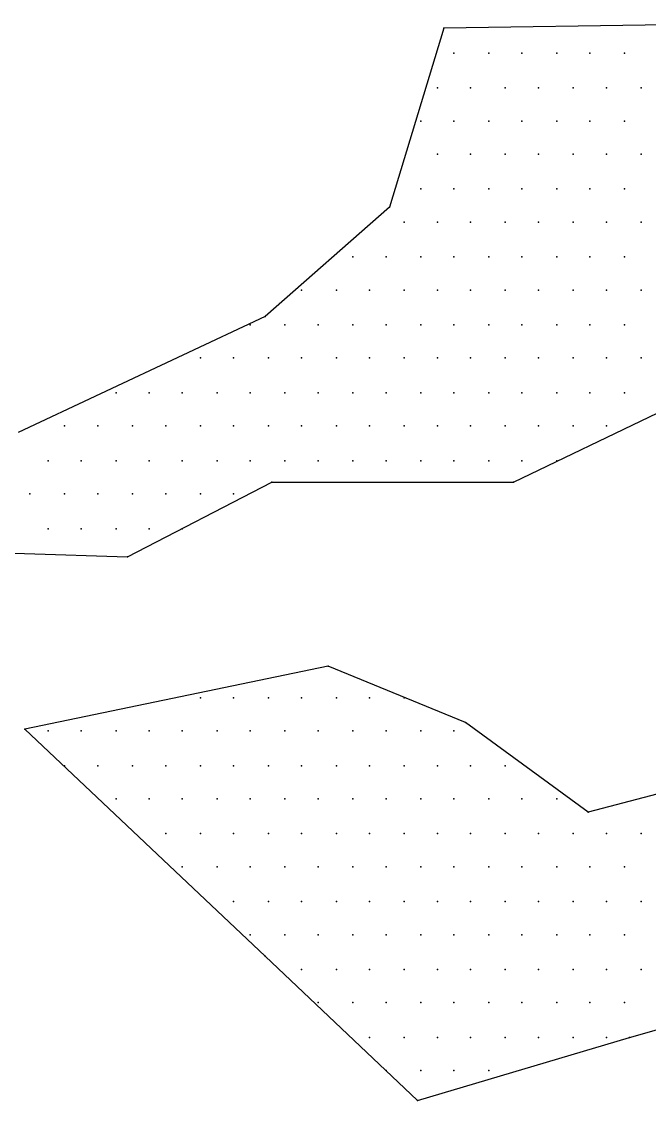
# Model space of a CAD drawing. Extents: x 180421 to 181317, y 668879 to 669680.
# Drawn here: x 180626.748 to 180628.748, y 669618.646 to 669622.082 of the extents above; entities that cross this region are included whole.
import ezdxf

# ---------------------------------------------------------------- set-up
doc = ezdxf.new("R2010")
doc.units = 0
doc.header["$LTSCALE"] = 2.5
doc.header["$MEASUREMENT"] = 0
doc.layers.add('KOTERET', color=1, linetype='CONTINUOUS')

msp = doc.modelspace()

# ---------------------------------------------------------------- linework, layer by layer
at = {"layer": 'KOTERET', "color": 2, "linetype": 'Continuous'}
for points in [[(180629.5185, 669622.0821), (180628.0934, 669622.061)], [(180628.0934, 669622.061), (180627.9193, 669621.491)], [(180628.1251, 669621.9818), (180628.1251, 669621.9818)], [(180628.236, 669621.9818), (180628.236, 669621.9818)], [(180628.3415, 669621.9818), (180628.3415, 669621.9818)], [(180628.4524, 669621.9818), (180628.4524, 669621.9818)], [(180628.5579, 669621.9818), (180628.5579, 669621.9818)], [(180628.6688, 669621.9818), (180628.6688, 669621.9818)], [(180628.0723, 669621.871), (180628.0723, 669621.871)], [(180628.1779, 669621.871), (180628.1779, 669621.871)], [(180628.2887, 669621.871), (180628.2887, 669621.871)], [(180628.3943, 669621.871), (180628.3943, 669621.871)], [(180628.5051, 669621.871), (180628.5051, 669621.871)], [(180628.6107, 669621.871), (180628.6107, 669621.871)], [(180628.7215, 669621.871), (180628.7215, 669621.871)], [(180628.0195, 669621.7654), (180628.0195, 669621.7654)], [(180628.1251, 669621.7654), (180628.1251, 669621.7654)], [(180628.236, 669621.7654), (180628.236, 669621.7654)], [(180628.3415, 669621.7654), (180628.3415, 669621.7654)], [(180628.4524, 669621.7654), (180628.4524, 669621.7654)], [(180628.5579, 669621.7654), (180628.5579, 669621.7654)], [(180628.6688, 669621.7654), (180628.6688, 669621.7654)], [(180628.0723, 669621.6599), (180628.0723, 669621.6599)], [(180628.1779, 669621.6599), (180628.1779, 669621.6599)], [(180628.2887, 669621.6599), (180628.2887, 669621.6599)], [(180628.3943, 669621.6599), (180628.3943, 669621.6599)], [(180628.5051, 669621.6599), (180628.5051, 669621.6599)], [(180628.6107, 669621.6599), (180628.6107, 669621.6599)], [(180628.7215, 669621.6599), (180628.7215, 669621.6599)], [(180628.0195, 669621.549), (180628.0195, 669621.549)], [(180628.1251, 669621.549), (180628.1251, 669621.549)], [(180628.236, 669621.549), (180628.236, 669621.549)], [(180628.3415, 669621.549), (180628.3415, 669621.549)], [(180628.4524, 669621.549), (180628.4524, 669621.549)], [(180628.5579, 669621.549), (180628.5579, 669621.549)], [(180628.6688, 669621.549), (180628.6688, 669621.549)], [(180627.9193, 669621.491), (180627.5234, 669621.1426)], [(180627.9668, 669621.4435), (180627.9668, 669621.4435)], [(180628.0723, 669621.4435), (180628.0723, 669621.4435)], [(180628.1779, 669621.4435), (180628.1779, 669621.4435)], [(180628.2887, 669621.4435), (180628.2887, 669621.4435)], [(180628.3943, 669621.4435), (180628.3943, 669621.4435)], [(180628.5051, 669621.4435), (180628.5051, 669621.4435)], [(180628.6107, 669621.4435), (180628.6107, 669621.4435)], [(180628.7215, 669621.4435), (180628.7215, 669621.4435)], [(180627.8031, 669621.3326), (180627.8031, 669621.3326)], [(180627.9087, 669621.3326), (180627.9087, 669621.3326)], [(180628.0195, 669621.3326), (180628.0195, 669621.3326)], [(180628.1251, 669621.3326), (180628.1251, 669621.3326)], [(180628.236, 669621.3326), (180628.236, 669621.3326)], [(180628.3415, 669621.3326), (180628.3415, 669621.3326)], [(180628.4524, 669621.3326), (180628.4524, 669621.3326)], [(180628.5579, 669621.3326), (180628.5579, 669621.3326)], [(180628.6688, 669621.3326), (180628.6688, 669621.3326)], [(180627.6395, 669621.2271), (180627.6395, 669621.2271)], [(180627.7504, 669621.2271), (180627.7504, 669621.2271)], [(180627.8559, 669621.2271), (180627.8559, 669621.2271)], [(180627.9668, 669621.2271), (180627.9668, 669621.2271)], [(180628.0723, 669621.2271), (180628.0723, 669621.2271)], [(180628.1779, 669621.2271), (180628.1779, 669621.2271)], [(180628.2887, 669621.2271), (180628.2887, 669621.2271)], [(180628.3943, 669621.2271), (180628.3943, 669621.2271)], [(180628.5051, 669621.2271), (180628.5051, 669621.2271)], [(180628.6107, 669621.2271), (180628.6107, 669621.2271)], [(180628.7215, 669621.2271), (180628.7215, 669621.2271)], [(180627.5234, 669621.1426), (180626.737, 669620.7731)], [(180627.4759, 669621.1162), (180627.4759, 669621.1162)], [(180627.5867, 669621.1162), (180627.5867, 669621.1162)], [(180627.6923, 669621.1162), (180627.6923, 669621.1162)], [(180627.8031, 669621.1162), (180627.8031, 669621.1162)], [(180627.9087, 669621.1162), (180627.9087, 669621.1162)], [(180628.0195, 669621.1162), (180628.0195, 669621.1162)], [(180628.1251, 669621.1162), (180628.1251, 669621.1162)], [(180628.236, 669621.1162), (180628.236, 669621.1162)], [(180628.3415, 669621.1162), (180628.3415, 669621.1162)], [(180628.4524, 669621.1162), (180628.4524, 669621.1162)], [(180628.5579, 669621.1162), (180628.5579, 669621.1162)], [(180628.6688, 669621.1162), (180628.6688, 669621.1162)], [(180627.3176, 669621.0107), (180627.3176, 669621.0107)], [(180627.4231, 669621.0107), (180627.4231, 669621.0107)], [(180627.534, 669621.0107), (180627.534, 669621.0107)], [(180627.6395, 669621.0107), (180627.6395, 669621.0107)], [(180627.7504, 669621.0107), (180627.7504, 669621.0107)], [(180627.8559, 669621.0107), (180627.8559, 669621.0107)], [(180627.9668, 669621.0107), (180627.9668, 669621.0107)], [(180628.0723, 669621.0107), (180628.0723, 669621.0107)], [(180628.1779, 669621.0107), (180628.1779, 669621.0107)], [(180628.2887, 669621.0107), (180628.2887, 669621.0107)], [(180628.3943, 669621.0107), (180628.3943, 669621.0107)], [(180628.5051, 669621.0107), (180628.5051, 669621.0107)], [(180628.6107, 669621.0107), (180628.6107, 669621.0107)], [(180628.7215, 669621.0107), (180628.7215, 669621.0107)], [(180627.0484, 669620.8998), (180627.0484, 669620.8998)], [(180627.1539, 669620.8998), (180627.1539, 669620.8998)], [(180627.2595, 669620.8998), (180627.2595, 669620.8998)], [(180627.3703, 669620.8998), (180627.3703, 669620.8998)], [(180627.4759, 669620.8998), (180627.4759, 669620.8998)], [(180627.5867, 669620.8998), (180627.5867, 669620.8998)], [(180627.6923, 669620.8998), (180627.6923, 669620.8998)], [(180627.8031, 669620.8998), (180627.8031, 669620.8998)], [(180627.9087, 669620.8998), (180627.9087, 669620.8998)], [(180628.0195, 669620.8998), (180628.0195, 669620.8998)], [(180628.1251, 669620.8998), (180628.1251, 669620.8998)], [(180628.236, 669620.8998), (180628.236, 669620.8998)], [(180628.3415, 669620.8998), (180628.3415, 669620.8998)], [(180628.4524, 669620.8998), (180628.4524, 669620.8998)], [(180628.5579, 669620.8998), (180628.5579, 669620.8998)], [(180628.6688, 669620.8998), (180628.6688, 669620.8998)], [(180628.3151, 669620.6148), (180628.7743, 669620.8365)], [(180626.8847, 669620.7943), (180626.8847, 669620.7943)], [(180626.9903, 669620.7943), (180626.9903, 669620.7943)], [(180627.1011, 669620.7943), (180627.1011, 669620.7943)], [(180627.2067, 669620.7943), (180627.2067, 669620.7943)], [(180627.3176, 669620.7943), (180627.3176, 669620.7943)], [(180627.4231, 669620.7943), (180627.4231, 669620.7943)], [(180627.534, 669620.7943), (180627.534, 669620.7943)], [(180627.6395, 669620.7943), (180627.6395, 669620.7943)], [(180627.7504, 669620.7943), (180627.7504, 669620.7943)], [(180627.8559, 669620.7943), (180627.8559, 669620.7943)], [(180627.9668, 669620.7943), (180627.9668, 669620.7943)], [(180628.0723, 669620.7943), (180628.0723, 669620.7943)], [(180628.1779, 669620.7943), (180628.1779, 669620.7943)], [(180628.2887, 669620.7943), (180628.2887, 669620.7943)], [(180628.3943, 669620.7943), (180628.3943, 669620.7943)], [(180628.5051, 669620.7943), (180628.5051, 669620.7943)], [(180628.6107, 669620.7943), (180628.6107, 669620.7943)], [(180626.832, 669620.6834), (180626.832, 669620.6834)], [(180626.9375, 669620.6834), (180626.9375, 669620.6834)], [(180627.0484, 669620.6834), (180627.0484, 669620.6834)], [(180627.1539, 669620.6834), (180627.1539, 669620.6834)], [(180627.2595, 669620.6834), (180627.2595, 669620.6834)], [(180627.3703, 669620.6834), (180627.3703, 669620.6834)], [(180627.4759, 669620.6834), (180627.4759, 669620.6834)], [(180627.5867, 669620.6834), (180627.5867, 669620.6834)], [(180627.6923, 669620.6834), (180627.6923, 669620.6834)], [(180627.8031, 669620.6834), (180627.8031, 669620.6834)], [(180627.9087, 669620.6834), (180627.9087, 669620.6834)], [(180628.0195, 669620.6834), (180628.0195, 669620.6834)], [(180628.1251, 669620.6834), (180628.1251, 669620.6834)], [(180628.236, 669620.6834), (180628.236, 669620.6834)], [(180628.3415, 669620.6834), (180628.3415, 669620.6834)], [(180628.4524, 669620.6834), (180628.4524, 669620.6834)], [(180627.0853, 669620.3773), (180627.5445, 669620.6148)], [(180627.5445, 669620.6148), (180628.3151, 669620.6148)], [(180626.7739, 669620.5779), (180626.7739, 669620.5779)], [(180626.8847, 669620.5779), (180626.8847, 669620.5779)], [(180626.9903, 669620.5779), (180626.9903, 669620.5779)], [(180627.1011, 669620.5779), (180627.1011, 669620.5779)], [(180627.2067, 669620.5779), (180627.2067, 669620.5779)], [(180627.3176, 669620.5779), (180627.3176, 669620.5779)], [(180627.4231, 669620.5779), (180627.4231, 669620.5779)], [(180626.832, 669620.467), (180626.832, 669620.467)], [(180626.9375, 669620.467), (180626.9375, 669620.467)], [(180627.0484, 669620.467), (180627.0484, 669620.467)], [(180627.1539, 669620.467), (180627.1539, 669620.467)], [(180627.2595, 669620.467), (180627.2595, 669620.467)], [(180625.7711, 669620.4195), (180627.0853, 669620.3773)], [(180627.724, 669620.0289), (180626.7581, 669619.8284)], [(180628.1621, 669619.8495), (180627.724, 669620.0289)], [(180627.3176, 669619.9286), (180627.3176, 669619.9286)], [(180627.4231, 669619.9286), (180627.4231, 669619.9286)], [(180627.534, 669619.9286), (180627.534, 669619.9286)], [(180627.6395, 669619.9286), (180627.6395, 669619.9286)], [(180627.7504, 669619.9286), (180627.7504, 669619.9286)], [(180627.8559, 669619.9286), (180627.8559, 669619.9286)], [(180627.9668, 669619.9286), (180627.9668, 669619.9286)], [(180628.5526, 669619.5645), (180628.1621, 669619.8495)], [(180626.7581, 669619.8284), (180627.5234, 669619.1053)], [(180626.832, 669619.8231), (180626.832, 669619.8231)], [(180626.9375, 669619.8231), (180626.9375, 669619.8231)], [(180627.0484, 669619.8231), (180627.0484, 669619.8231)], [(180627.1539, 669619.8231), (180627.1539, 669619.8231)], [(180627.2595, 669619.8231), (180627.2595, 669619.8231)], [(180627.3703, 669619.8231), (180627.3703, 669619.8231)], [(180627.4759, 669619.8231), (180627.4759, 669619.8231)], [(180627.5867, 669619.8231), (180627.5867, 669619.8231)], [(180627.6923, 669619.8231), (180627.6923, 669619.8231)], [(180627.8031, 669619.8231), (180627.8031, 669619.8231)], [(180627.9087, 669619.8231), (180627.9087, 669619.8231)], [(180628.0195, 669619.8231), (180628.0195, 669619.8231)], [(180628.1251, 669619.8231), (180628.1251, 669619.8231)], [(180626.8847, 669619.7122), (180626.8847, 669619.7122)], [(180626.9903, 669619.7122), (180626.9903, 669619.7122)], [(180627.1011, 669619.7122), (180627.1011, 669619.7122)], [(180627.2067, 669619.7122), (180627.2067, 669619.7122)], [(180627.3176, 669619.7122), (180627.3176, 669619.7122)], [(180627.4231, 669619.7122), (180627.4231, 669619.7122)], [(180627.534, 669619.7122), (180627.534, 669619.7122)], [(180627.6395, 669619.7122), (180627.6395, 669619.7122)], [(180627.7504, 669619.7122), (180627.7504, 669619.7122)], [(180627.8559, 669619.7122), (180627.8559, 669619.7122)], [(180627.9668, 669619.7122), (180627.9668, 669619.7122)], [(180628.0723, 669619.7122), (180628.0723, 669619.7122)], [(180628.1779, 669619.7122), (180628.1779, 669619.7122)], [(180628.2887, 669619.7122), (180628.2887, 669619.7122)], [(180629.0593, 669619.6964), (180628.5526, 669619.5645)], [(180627.0484, 669619.6067), (180627.0484, 669619.6067)], [(180627.1539, 669619.6067), (180627.1539, 669619.6067)], [(180627.2595, 669619.6067), (180627.2595, 669619.6067)], [(180627.3703, 669619.6067), (180627.3703, 669619.6067)], [(180627.4759, 669619.6067), (180627.4759, 669619.6067)], [(180627.5867, 669619.6067), (180627.5867, 669619.6067)], [(180627.6923, 669619.6067), (180627.6923, 669619.6067)], [(180627.8031, 669619.6067), (180627.8031, 669619.6067)], [(180627.9087, 669619.6067), (180627.9087, 669619.6067)], [(180628.0195, 669619.6067), (180628.0195, 669619.6067)], [(180628.1251, 669619.6067), (180628.1251, 669619.6067)], [(180628.236, 669619.6067), (180628.236, 669619.6067)], [(180628.3415, 669619.6067), (180628.3415, 669619.6067)], [(180628.4524, 669619.6067), (180628.4524, 669619.6067)], [(180627.2067, 669619.4958), (180627.2067, 669619.4958)], [(180627.3176, 669619.4958), (180627.3176, 669619.4958)], [(180627.4231, 669619.4958), (180627.4231, 669619.4958)], [(180627.534, 669619.4958), (180627.534, 669619.4958)], [(180627.6395, 669619.4958), (180627.6395, 669619.4958)], [(180627.7504, 669619.4958), (180627.7504, 669619.4958)], [(180627.8559, 669619.4958), (180627.8559, 669619.4958)], [(180627.9668, 669619.4958), (180627.9668, 669619.4958)], [(180628.0723, 669619.4958), (180628.0723, 669619.4958)], [(180628.1779, 669619.4958), (180628.1779, 669619.4958)], [(180628.2887, 669619.4958), (180628.2887, 669619.4958)], [(180628.3943, 669619.4958), (180628.3943, 669619.4958)], [(180628.5051, 669619.4958), (180628.5051, 669619.4958)], [(180628.6107, 669619.4958), (180628.6107, 669619.4958)], [(180628.7215, 669619.4958), (180628.7215, 669619.4958)], [(180627.2595, 669619.3903), (180627.2595, 669619.3903)], [(180627.3703, 669619.3903), (180627.3703, 669619.3903)], [(180627.4759, 669619.3903), (180627.4759, 669619.3903)], [(180627.5867, 669619.3903), (180627.5867, 669619.3903)], [(180627.6923, 669619.3903), (180627.6923, 669619.3903)], [(180627.8031, 669619.3903), (180627.8031, 669619.3903)], [(180627.9087, 669619.3903), (180627.9087, 669619.3903)], [(180628.0195, 669619.3903), (180628.0195, 669619.3903)], [(180628.1251, 669619.3903), (180628.1251, 669619.3903)], [(180628.236, 669619.3903), (180628.236, 669619.3903)], [(180628.3415, 669619.3903), (180628.3415, 669619.3903)], [(180628.4524, 669619.3903), (180628.4524, 669619.3903)], [(180628.5579, 669619.3903), (180628.5579, 669619.3903)], [(180628.6688, 669619.3903), (180628.6688, 669619.3903)], [(180627.4231, 669619.2794), (180627.4231, 669619.2794)], [(180627.534, 669619.2794), (180627.534, 669619.2794)], [(180627.6395, 669619.2794), (180627.6395, 669619.2794)], [(180627.7504, 669619.2794), (180627.7504, 669619.2794)], [(180627.8559, 669619.2794), (180627.8559, 669619.2794)], [(180627.9668, 669619.2794), (180627.9668, 669619.2794)], [(180628.0723, 669619.2794), (180628.0723, 669619.2794)], [(180628.1779, 669619.2794), (180628.1779, 669619.2794)], [(180628.2887, 669619.2794), (180628.2887, 669619.2794)], [(180628.3943, 669619.2794), (180628.3943, 669619.2794)], [(180628.5051, 669619.2794), (180628.5051, 669619.2794)], [(180628.6107, 669619.2794), (180628.6107, 669619.2794)], [(180628.7215, 669619.2794), (180628.7215, 669619.2794)], [(180627.4759, 669619.1739), (180627.4759, 669619.1739)], [(180627.5867, 669619.1739), (180627.5867, 669619.1739)], [(180627.6923, 669619.1739), (180627.6923, 669619.1739)], [(180627.8031, 669619.1739), (180627.8031, 669619.1739)], [(180627.9087, 669619.1739), (180627.9087, 669619.1739)], [(180628.0195, 669619.1739), (180628.0195, 669619.1739)], [(180628.1251, 669619.1739), (180628.1251, 669619.1739)], [(180628.236, 669619.1739), (180628.236, 669619.1739)], [(180628.3415, 669619.1739), (180628.3415, 669619.1739)], [(180628.4524, 669619.1739), (180628.4524, 669619.1739)], [(180628.5579, 669619.1739), (180628.5579, 669619.1739)], [(180628.6688, 669619.1739), (180628.6688, 669619.1739)], [(180627.5234, 669619.1053), (180628.009, 669618.6461)], [(180627.6395, 669619.063), (180627.6395, 669619.063)], [(180627.7504, 669619.063), (180627.7504, 669619.063)], [(180627.8559, 669619.063), (180627.8559, 669619.063)], [(180627.9668, 669619.063), (180627.9668, 669619.063)], [(180628.0723, 669619.063), (180628.0723, 669619.063)], [(180628.1779, 669619.063), (180628.1779, 669619.063)], [(180628.2887, 669619.063), (180628.2887, 669619.063)], [(180628.3943, 669619.063), (180628.3943, 669619.063)], [(180628.5051, 669619.063), (180628.5051, 669619.063)], [(180628.6107, 669619.063), (180628.6107, 669619.063)], [(180628.7215, 669619.063), (180628.7215, 669619.063)], [(180628.6846, 669618.8466), (180629.2969, 669619.0208)], [(180627.6923, 669618.9575), (180627.6923, 669618.9575)], [(180627.8031, 669618.9575), (180627.8031, 669618.9575)], [(180627.9087, 669618.9575), (180627.9087, 669618.9575)], [(180628.0195, 669618.9575), (180628.0195, 669618.9575)], [(180628.1251, 669618.9575), (180628.1251, 669618.9575)], [(180628.236, 669618.9575), (180628.236, 669618.9575)], [(180628.3415, 669618.9575), (180628.3415, 669618.9575)], [(180628.4524, 669618.9575), (180628.4524, 669618.9575)], [(180628.5579, 669618.9575), (180628.5579, 669618.9575)], [(180628.6688, 669618.9575), (180628.6688, 669618.9575)], [(180627.8559, 669618.8466), (180627.8559, 669618.8466)], [(180627.9668, 669618.8466), (180627.9668, 669618.8466)], [(180628.009, 669618.6461), (180628.6846, 669618.8466)], [(180628.0723, 669618.8466), (180628.0723, 669618.8466)], [(180628.1779, 669618.8466), (180628.1779, 669618.8466)], [(180628.2887, 669618.8466), (180628.2887, 669618.8466)], [(180628.3943, 669618.8466), (180628.3943, 669618.8466)], [(180628.5051, 669618.8466), (180628.5051, 669618.8466)], [(180628.6107, 669618.8466), (180628.6107, 669618.8466)], [(180627.9087, 669618.7411), (180627.9087, 669618.7411)], [(180628.0195, 669618.7411), (180628.0195, 669618.7411)], [(180628.1251, 669618.7411), (180628.1251, 669618.7411)], [(180628.236, 669618.7411), (180628.236, 669618.7411)]]:
    msp.add_lwpolyline(points, dxfattribs=at)
at = {"layer": 'KOTERET', "color": 1}
for p in [(180628.0934, 669622.061), (180628.0934, 669622.061), (180628.1251, 669621.9818), (180628.1251, 669621.9818), (180628.236, 669621.9818), (180628.236, 669621.9818), (180628.3415, 669621.9818), (180628.3415, 669621.9818), (180628.4524, 669621.9818), (180628.4524, 669621.9818), (180628.5579, 669621.9818), (180628.5579, 669621.9818), (180628.6688, 669621.9818), (180628.6688, 669621.9818), (180628.0723, 669621.871), (180628.0723, 669621.871), (180628.1779, 669621.871), (180628.1779, 669621.871), (180628.2887, 669621.871), (180628.2887, 669621.871), (180628.3943, 669621.871), (180628.3943, 669621.871), (180628.5051, 669621.871), (180628.5051, 669621.871), (180628.6107, 669621.871), (180628.6107, 669621.871), (180628.7215, 669621.871), (180628.7215, 669621.871), (180628.0195, 669621.7654), (180628.0195, 669621.7654), (180628.1251, 669621.7654), (180628.1251, 669621.7654), (180628.236, 669621.7654), (180628.236, 669621.7654), (180628.3415, 669621.7654), (180628.3415, 669621.7654), (180628.4524, 669621.7654), (180628.4524, 669621.7654), (180628.5579, 669621.7654), (180628.5579, 669621.7654), (180628.6688, 669621.7654), (180628.6688, 669621.7654), (180628.0723, 669621.6599), (180628.0723, 669621.6599), (180628.1779, 669621.6599), (180628.1779, 669621.6599), (180628.2887, 669621.6599), (180628.2887, 669621.6599), (180628.3943, 669621.6599), (180628.3943, 669621.6599), (180628.5051, 669621.6599), (180628.5051, 669621.6599), (180628.6107, 669621.6599), (180628.6107, 669621.6599), (180628.7215, 669621.6599), (180628.7215, 669621.6599), (180628.0195, 669621.549), (180628.0195, 669621.549), (180628.1251, 669621.549), (180628.1251, 669621.549), (180628.236, 669621.549), (180628.236, 669621.549), (180628.3415, 669621.549), (180628.3415, 669621.549), (180628.4524, 669621.549), (180628.4524, 669621.549), (180628.5579, 669621.549), (180628.5579, 669621.549), (180628.6688, 669621.549), (180628.6688, 669621.549), (180627.9193, 669621.491), (180627.9193, 669621.491), (180627.9668, 669621.4435), (180627.9668, 669621.4435), (180628.0723, 669621.4435), (180628.0723, 669621.4435), (180628.1779, 669621.4435), (180628.1779, 669621.4435), (180628.2887, 669621.4435), (180628.2887, 669621.4435), (180628.3943, 669621.4435), (180628.3943, 669621.4435), (180628.5051, 669621.4435), (180628.5051, 669621.4435), (180628.6107, 669621.4435), (180628.6107, 669621.4435), (180628.7215, 669621.4435), (180628.7215, 669621.4435), (180627.8031, 669621.3326), (180627.8031, 669621.3326), (180627.9087, 669621.3326), (180627.9087, 669621.3326), (180628.0195, 669621.3326), (180628.0195, 669621.3326), (180628.1251, 669621.3326), (180628.1251, 669621.3326), (180628.236, 669621.3326), (180628.236, 669621.3326), (180628.3415, 669621.3326), (180628.3415, 669621.3326), (180628.4524, 669621.3326), (180628.4524, 669621.3326), (180628.5579, 669621.3326), (180628.5579, 669621.3326), (180628.6688, 669621.3326), (180628.6688, 669621.3326), (180627.6395, 669621.2271), (180627.6395, 669621.2271), (180627.7504, 669621.2271), (180627.7504, 669621.2271), (180627.8559, 669621.2271), (180627.8559, 669621.2271), (180627.9668, 669621.2271), (180627.9668, 669621.2271), (180628.0723, 669621.2271), (180628.0723, 669621.2271), (180628.1779, 669621.2271), (180628.1779, 669621.2271), (180628.2887, 669621.2271), (180628.2887, 669621.2271), (180628.3943, 669621.2271), (180628.3943, 669621.2271), (180628.5051, 669621.2271), (180628.5051, 669621.2271), (180628.6107, 669621.2271), (180628.6107, 669621.2271), (180628.7215, 669621.2271), (180628.7215, 669621.2271), (180627.5234, 669621.1426), (180627.5234, 669621.1426), (180627.4759, 669621.1162), (180627.4759, 669621.1162), (180627.5867, 669621.1162), (180627.5867, 669621.1162), (180627.6923, 669621.1162), (180627.6923, 669621.1162), (180627.8031, 669621.1162), (180627.8031, 669621.1162), (180627.9087, 669621.1162), (180627.9087, 669621.1162), (180628.0195, 669621.1162), (180628.0195, 669621.1162), (180628.1251, 669621.1162), (180628.1251, 669621.1162), (180628.236, 669621.1162), (180628.236, 669621.1162), (180628.3415, 669621.1162), (180628.3415, 669621.1162), (180628.4524, 669621.1162), (180628.4524, 669621.1162), (180628.5579, 669621.1162), (180628.5579, 669621.1162), (180628.6688, 669621.1162), (180628.6688, 669621.1162), (180627.3176, 669621.0107), (180627.3176, 669621.0107), (180627.4231, 669621.0107), (180627.4231, 669621.0107), (180627.534, 669621.0107), (180627.534, 669621.0107), (180627.6395, 669621.0107), (180627.6395, 669621.0107), (180627.7504, 669621.0107), (180627.7504, 669621.0107), (180627.8559, 669621.0107), (180627.8559, 669621.0107), (180627.9668, 669621.0107), (180627.9668, 669621.0107), (180628.0723, 669621.0107), (180628.0723, 669621.0107), (180628.1779, 669621.0107), (180628.1779, 669621.0107), (180628.2887, 669621.0107), (180628.2887, 669621.0107), (180628.3943, 669621.0107), (180628.3943, 669621.0107), (180628.5051, 669621.0107), (180628.5051, 669621.0107), (180628.6107, 669621.0107), (180628.6107, 669621.0107), (180628.7215, 669621.0107), (180628.7215, 669621.0107), (180627.0484, 669620.8998), (180627.0484, 669620.8998), (180627.1539, 669620.8998), (180627.1539, 669620.8998), (180627.2595, 669620.8998), (180627.2595, 669620.8998), (180627.3703, 669620.8998), (180627.3703, 669620.8998), (180627.4759, 669620.8998), (180627.4759, 669620.8998), (180627.5867, 669620.8998), (180627.5867, 669620.8998), (180627.6923, 669620.8998), (180627.6923, 669620.8998), (180627.8031, 669620.8998), (180627.8031, 669620.8998), (180627.9087, 669620.8998), (180627.9087, 669620.8998), (180628.0195, 669620.8998), (180628.0195, 669620.8998), (180628.1251, 669620.8998), (180628.1251, 669620.8998), (180628.236, 669620.8998), (180628.236, 669620.8998), (180628.3415, 669620.8998), (180628.3415, 669620.8998), (180628.4524, 669620.8998), (180628.4524, 669620.8998), (180628.5579, 669620.8998), (180628.5579, 669620.8998), (180628.6688, 669620.8998), (180628.6688, 669620.8998), (180626.8847, 669620.7943), (180626.8847, 669620.7943), (180626.9903, 669620.7943), (180626.9903, 669620.7943), (180627.1011, 669620.7943), (180627.1011, 669620.7943), (180627.2067, 669620.7943), (180627.2067, 669620.7943), (180627.3176, 669620.7943), (180627.3176, 669620.7943), (180627.4231, 669620.7943), (180627.4231, 669620.7943), (180627.534, 669620.7943), (180627.534, 669620.7943), (180627.6395, 669620.7943), (180627.6395, 669620.7943), (180627.7504, 669620.7943), (180627.7504, 669620.7943), (180627.8559, 669620.7943), (180627.8559, 669620.7943), (180627.9668, 669620.7943), (180627.9668, 669620.7943), (180628.0723, 669620.7943), (180628.0723, 669620.7943), (180628.1779, 669620.7943), (180628.1779, 669620.7943), (180628.2887, 669620.7943), (180628.2887, 669620.7943), (180628.3943, 669620.7943), (180628.3943, 669620.7943), (180628.5051, 669620.7943), (180628.5051, 669620.7943), (180628.6107, 669620.7943), (180628.6107, 669620.7943), (180626.832, 669620.6834), (180626.832, 669620.6834), (180626.9375, 669620.6834), (180626.9375, 669620.6834), (180627.0484, 669620.6834), (180627.0484, 669620.6834), (180627.1539, 669620.6834), (180627.1539, 669620.6834), (180627.2595, 669620.6834), (180627.2595, 669620.6834), (180627.3703, 669620.6834), (180627.3703, 669620.6834), (180627.4759, 669620.6834), (180627.4759, 669620.6834), (180627.5867, 669620.6834), (180627.5867, 669620.6834), (180627.6923, 669620.6834), (180627.6923, 669620.6834), (180627.8031, 669620.6834), (180627.8031, 669620.6834), (180627.9087, 669620.6834), (180627.9087, 669620.6834), (180628.0195, 669620.6834), (180628.0195, 669620.6834), (180628.1251, 669620.6834), (180628.1251, 669620.6834), (180628.236, 669620.6834), (180628.236, 669620.6834), (180628.3415, 669620.6834), (180628.3415, 669620.6834), (180628.4524, 669620.6834), (180628.4524, 669620.6834), (180627.5445, 669620.6148), (180627.5445, 669620.6148), (180628.3151, 669620.6148), (180628.3151, 669620.6148), (180626.7739, 669620.5779), (180626.7739, 669620.5779), (180626.8847, 669620.5779), (180626.8847, 669620.5779), (180626.9903, 669620.5779), (180626.9903, 669620.5779), (180627.1011, 669620.5779), (180627.1011, 669620.5779), (180627.2067, 669620.5779), (180627.2067, 669620.5779), (180627.3176, 669620.5779), (180627.3176, 669620.5779), (180627.4231, 669620.5779), (180627.4231, 669620.5779), (180626.832, 669620.467), (180626.832, 669620.467), (180626.9375, 669620.467), (180626.9375, 669620.467), (180627.0484, 669620.467), (180627.0484, 669620.467), (180627.1539, 669620.467), (180627.1539, 669620.467), (180627.2595, 669620.467), (180627.2595, 669620.467), (180627.0853, 669620.3773), (180627.0853, 669620.3773), (180627.724, 669620.0289), (180627.724, 669620.0289), (180627.3176, 669619.9286), (180627.3176, 669619.9286), (180627.4231, 669619.9286), (180627.4231, 669619.9286), (180627.534, 669619.9286), (180627.534, 669619.9286), (180627.6395, 669619.9286), (180627.6395, 669619.9286), (180627.7504, 669619.9286), (180627.7504, 669619.9286), (180627.8559, 669619.9286), (180627.8559, 669619.9286), (180627.9668, 669619.9286), (180627.9668, 669619.9286), (180628.1621, 669619.8495), (180628.1621, 669619.8495), (180626.7581, 669619.8284), (180626.7581, 669619.8284), (180626.832, 669619.8231), (180626.832, 669619.8231), (180626.9375, 669619.8231), (180626.9375, 669619.8231), (180627.0484, 669619.8231), (180627.0484, 669619.8231), (180627.1539, 669619.8231), (180627.1539, 669619.8231), (180627.2595, 669619.8231), (180627.2595, 669619.8231), (180627.3703, 669619.8231), (180627.3703, 669619.8231), (180627.4759, 669619.8231), (180627.4759, 669619.8231), (180627.5867, 669619.8231), (180627.5867, 669619.8231), (180627.6923, 669619.8231), (180627.6923, 669619.8231), (180627.8031, 669619.8231), (180627.8031, 669619.8231), (180627.9087, 669619.8231), (180627.9087, 669619.8231), (180628.0195, 669619.8231), (180628.0195, 669619.8231), (180628.1251, 669619.8231), (180628.1251, 669619.8231), (180626.8847, 669619.7122), (180626.8847, 669619.7122), (180626.9903, 669619.7122), (180626.9903, 669619.7122), (180627.1011, 669619.7122), (180627.1011, 669619.7122), (180627.2067, 669619.7122), (180627.2067, 669619.7122), (180627.3176, 669619.7122), (180627.3176, 669619.7122), (180627.4231, 669619.7122), (180627.4231, 669619.7122), (180627.534, 669619.7122), (180627.534, 669619.7122), (180627.6395, 669619.7122), (180627.6395, 669619.7122), (180627.7504, 669619.7122), (180627.7504, 669619.7122), (180627.8559, 669619.7122), (180627.8559, 669619.7122), (180627.9668, 669619.7122), (180627.9668, 669619.7122), (180628.0723, 669619.7122), (180628.0723, 669619.7122), (180628.1779, 669619.7122), (180628.1779, 669619.7122), (180628.2887, 669619.7122), (180628.2887, 669619.7122), (180627.0484, 669619.6067), (180627.0484, 669619.6067), (180627.1539, 669619.6067), (180627.1539, 669619.6067), (180627.2595, 669619.6067), (180627.2595, 669619.6067), (180627.3703, 669619.6067), (180627.3703, 669619.6067), (180627.4759, 669619.6067), (180627.4759, 669619.6067), (180627.5867, 669619.6067), (180627.5867, 669619.6067), (180627.6923, 669619.6067), (180627.6923, 669619.6067), (180627.8031, 669619.6067), (180627.8031, 669619.6067), (180627.9087, 669619.6067), (180627.9087, 669619.6067), (180628.0195, 669619.6067), (180628.0195, 669619.6067), (180628.1251, 669619.6067), (180628.1251, 669619.6067), (180628.236, 669619.6067), (180628.236, 669619.6067), (180628.3415, 669619.6067), (180628.3415, 669619.6067), (180628.4524, 669619.6067), (180628.4524, 669619.6067), (180628.5526, 669619.5645), (180628.5526, 669619.5645), (180627.2067, 669619.4958), (180627.2067, 669619.4958), (180627.3176, 669619.4958), (180627.3176, 669619.4958), (180627.4231, 669619.4958), (180627.4231, 669619.4958), (180627.534, 669619.4958), (180627.534, 669619.4958), (180627.6395, 669619.4958), (180627.6395, 669619.4958), (180627.7504, 669619.4958), (180627.7504, 669619.4958), (180627.8559, 669619.4958), (180627.8559, 669619.4958), (180627.9668, 669619.4958), (180627.9668, 669619.4958), (180628.0723, 669619.4958), (180628.0723, 669619.4958), (180628.1779, 669619.4958), (180628.1779, 669619.4958), (180628.2887, 669619.4958), (180628.2887, 669619.4958), (180628.3943, 669619.4958), (180628.3943, 669619.4958), (180628.5051, 669619.4958), (180628.5051, 669619.4958), (180628.6107, 669619.4958), (180628.6107, 669619.4958), (180628.7215, 669619.4958), (180628.7215, 669619.4958), (180627.2595, 669619.3903), (180627.2595, 669619.3903), (180627.3703, 669619.3903), (180627.3703, 669619.3903), (180627.4759, 669619.3903), (180627.4759, 669619.3903), (180627.5867, 669619.3903), (180627.5867, 669619.3903), (180627.6923, 669619.3903), (180627.6923, 669619.3903), (180627.8031, 669619.3903), (180627.8031, 669619.3903), (180627.9087, 669619.3903), (180627.9087, 669619.3903), (180628.0195, 669619.3903), (180628.0195, 669619.3903), (180628.1251, 669619.3903), (180628.1251, 669619.3903), (180628.236, 669619.3903), (180628.236, 669619.3903), (180628.3415, 669619.3903), (180628.3415, 669619.3903), (180628.4524, 669619.3903), (180628.4524, 669619.3903), (180628.5579, 669619.3903), (180628.5579, 669619.3903), (180628.6688, 669619.3903), (180628.6688, 669619.3903), (180627.4231, 669619.2794), (180627.4231, 669619.2794), (180627.534, 669619.2794), (180627.534, 669619.2794), (180627.6395, 669619.2794), (180627.6395, 669619.2794), (180627.7504, 669619.2794), (180627.7504, 669619.2794), (180627.8559, 669619.2794), (180627.8559, 669619.2794), (180627.9668, 669619.2794), (180627.9668, 669619.2794), (180628.0723, 669619.2794), (180628.0723, 669619.2794), (180628.1779, 669619.2794), (180628.1779, 669619.2794), (180628.2887, 669619.2794), (180628.2887, 669619.2794), (180628.3943, 669619.2794), (180628.3943, 669619.2794), (180628.5051, 669619.2794), (180628.5051, 669619.2794), (180628.6107, 669619.2794), (180628.6107, 669619.2794), (180628.7215, 669619.2794), (180628.7215, 669619.2794), (180627.4759, 669619.1739), (180627.4759, 669619.1739), (180627.5867, 669619.1739), (180627.5867, 669619.1739), (180627.6923, 669619.1739), (180627.6923, 669619.1739), (180627.8031, 669619.1739), (180627.8031, 669619.1739), (180627.9087, 669619.1739), (180627.9087, 669619.1739), (180628.0195, 669619.1739), (180628.0195, 669619.1739), (180628.1251, 669619.1739), (180628.1251, 669619.1739), (180628.236, 669619.1739), (180628.236, 669619.1739), (180628.3415, 669619.1739), (180628.3415, 669619.1739), (180628.4524, 669619.1739), (180628.4524, 669619.1739), (180628.5579, 669619.1739), (180628.5579, 669619.1739), (180628.6688, 669619.1739), (180628.6688, 669619.1739), (180627.5234, 669619.1053), (180627.5234, 669619.1053), (180627.6395, 669619.063), (180627.6395, 669619.063), (180627.7504, 669619.063), (180627.7504, 669619.063), (180627.8559, 669619.063), (180627.8559, 669619.063), (180627.9668, 669619.063), (180627.9668, 669619.063), (180628.0723, 669619.063), (180628.0723, 669619.063), (180628.1779, 669619.063), (180628.1779, 669619.063), (180628.2887, 669619.063), (180628.2887, 669619.063), (180628.3943, 669619.063), (180628.3943, 669619.063), (180628.5051, 669619.063), (180628.5051, 669619.063), (180628.6107, 669619.063), (180628.6107, 669619.063), (180628.7215, 669619.063), (180628.7215, 669619.063), (180627.6923, 669618.9575), (180627.6923, 669618.9575), (180627.8031, 669618.9575), (180627.8031, 669618.9575), (180627.9087, 669618.9575), (180627.9087, 669618.9575), (180628.0195, 669618.9575), (180628.0195, 669618.9575), (180628.1251, 669618.9575), (180628.1251, 669618.9575), (180628.236, 669618.9575), (180628.236, 669618.9575), (180628.3415, 669618.9575), (180628.3415, 669618.9575), (180628.4524, 669618.9575), (180628.4524, 669618.9575), (180628.5579, 669618.9575), (180628.5579, 669618.9575), (180628.6688, 669618.9575), (180628.6688, 669618.9575), (180627.8559, 669618.8466), (180627.8559, 669618.8466), (180627.9668, 669618.8466), (180627.9668, 669618.8466), (180628.0723, 669618.8466), (180628.0723, 669618.8466), (180628.1779, 669618.8466), (180628.1779, 669618.8466), (180628.2887, 669618.8466), (180628.2887, 669618.8466), (180628.3943, 669618.8466), (180628.3943, 669618.8466), (180628.5051, 669618.8466), (180628.5051, 669618.8466), (180628.6107, 669618.8466), (180628.6107, 669618.8466), (180628.6846, 669618.8466), (180628.6846, 669618.8466), (180627.9087, 669618.7411), (180627.9087, 669618.7411), (180628.0195, 669618.7411), (180628.0195, 669618.7411), (180628.1251, 669618.7411), (180628.1251, 669618.7411), (180628.236, 669618.7411), (180628.236, 669618.7411), (180628.009, 669618.6461), (180628.009, 669618.6461)]:
    msp.add_point(p, dxfattribs=at)

doc.saveas('drawing.dxf')
